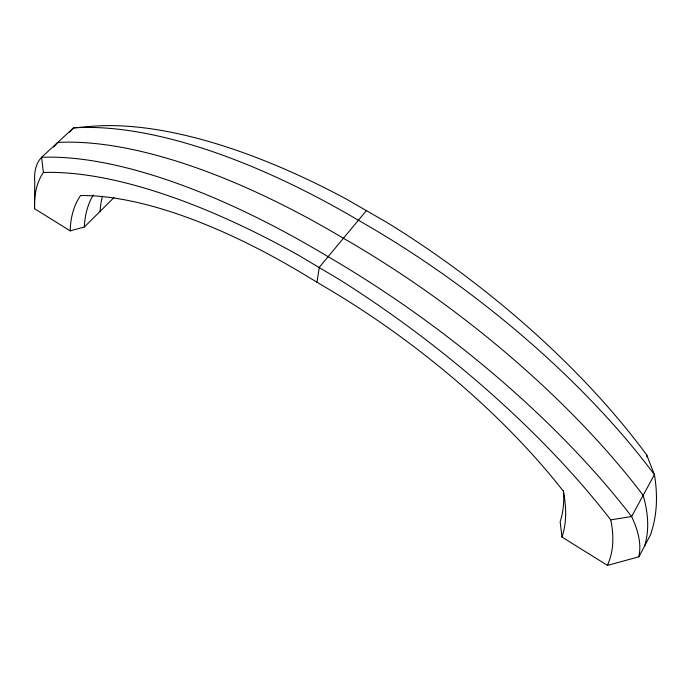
<?xml version="1.0" encoding="UTF-8"?>
<svg xmlns="http://www.w3.org/2000/svg" width="691" height="691" viewBox="0 0 691 691"><rect width="100%" height="100%" fill="white"/><g stroke="black" fill="none" stroke-linecap="round" stroke-linejoin="round"><path stroke-width="1.04" d="M114.006 197.566L84.362 227.002L70.188 230.88L34.55 208.699L34.576 205.279A228.721 99.634 40.5 0 1 43.378 172.474L41.607 157.298L73.531 127.878L92.991 126.22A436.781 184.454 36.8 0 1 346.122 198.956L387.115 222.571A436.116 184.091 37 0 1 646.724 454.989L654.42 474.639A240.131 139.392 39 0 1 651.993 530.006L650.741 534.402L638.907 556.799L607.51 565.393L561.973 537.045L560.151 521.731A269.939 122.791 37.7 0 0 563.476 490.489M34.55 208.699L34.74 181.681A231.934 73.013 40.7 0 1 41.607 157.298A452.38 174.434 37.2 0 1 328.078 256.698A453.866 175.194 36.9 0 1 631.617 516.531A244.7 84.587 31.5 0 1 639.287 554.009L638.907 556.799M316.953 282.178L319.32 267.262L366.593 210.375M644.858 545.536L645.67 541.925A240.442 112.668 34.9 0 0 643.148 495.343A449.66 179.746 36.9 0 0 343.401 238.257A448.2 178.978 37.1 0 0 57.733 142.432A227.633 102.899 40.8 0 0 53.768 147.079M607.51 565.393L608.685 562.215A239.941 108.09 35.6 0 0 610.732 519.874A448.917 170.349 37.2 0 0 340.404 280.175L298.331 255.126A449.616 170.703 37.1 0 0 43.378 172.474M610.732 519.874L631.617 516.531L654.42 474.639A445.54 184.108 36.8 0 0 358.361 220.248A444.106 183.331 37 0 0 73.531 127.878A227.494 131.661 40.9 0 0 69.532 132.171M646.724 454.989A232.064 115.777 35.1 0 1 647.018 456.829M100.074 211.394A264.947 124.181 38.5 0 1 102.441 196.201M561.973 537.045A271.952 121.616 37.5 0 0 563.32 491.18A369.797 145.559 37.1 0 0 324.951 286.972L308.981 277.411A367.336 144.194 37.6 0 0 80.536 195.527A268.877 119.284 38.7 0 0 70.188 230.88M84.362 227.002A267.866 121.193 38.5 0 1 93.285 194.94"/></g></svg>
